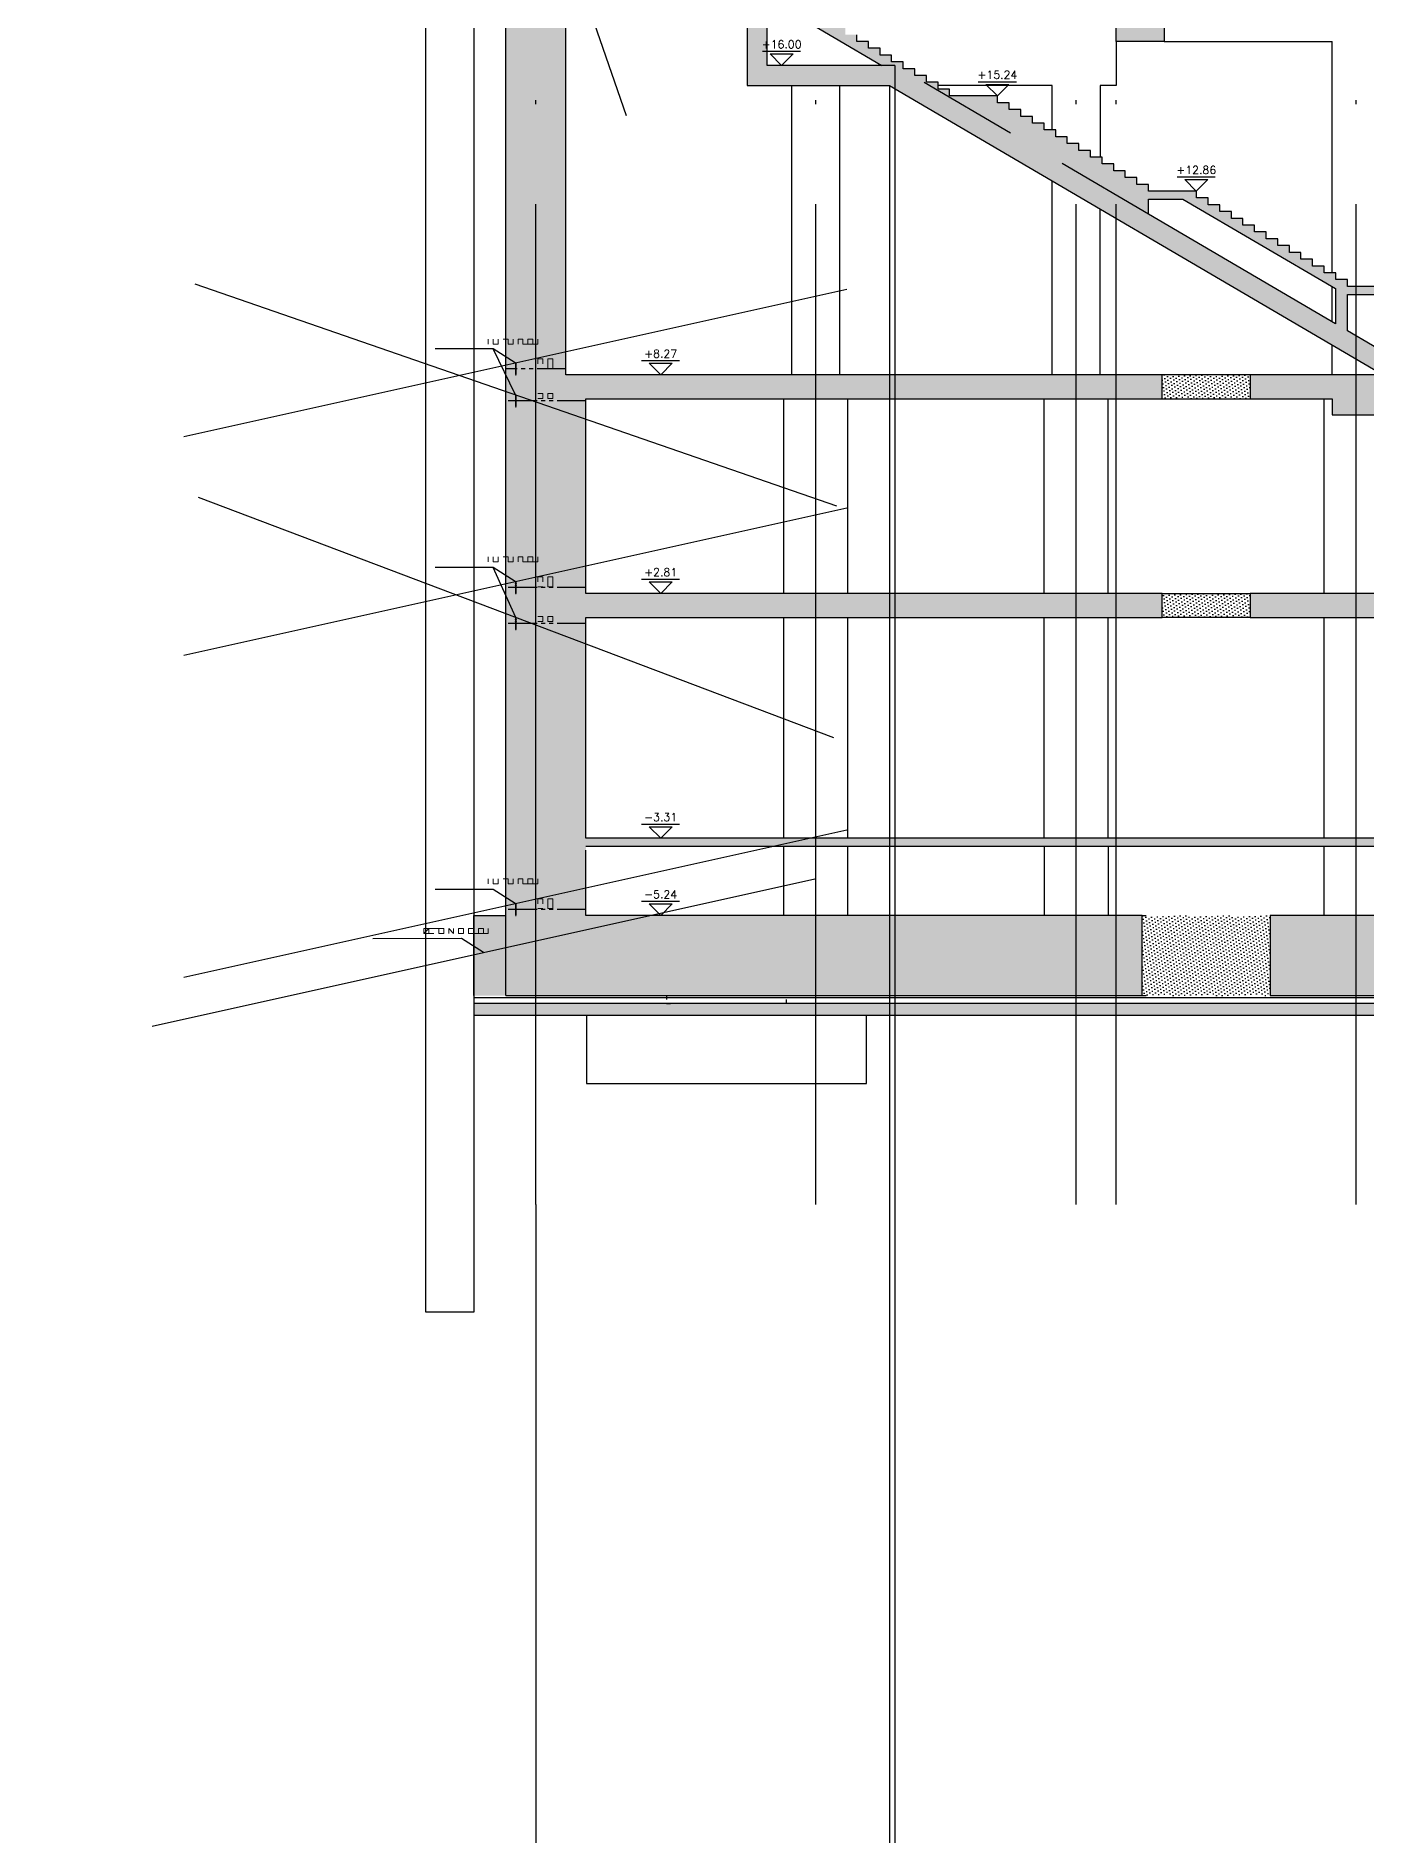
# Model space of a CAD drawing. Header units: millimetres. Extents: x 400408 to 401334, y 4543945 to 4544229.
# Drawn here: x 400585.51 to 400618.74, y 4544158.46 to 4544203.42 of the extents above; entities that cross this region are included whole.
import ezdxf
from ezdxf.enums import TextEntityAlignment as Align

# ---------------------------------------------------------------- set-up
doc = ezdxf.new("R2010")
doc.units = ezdxf.units.MM
for name, pattern in [('ACAD_ISO05W100', [33, 24, -3, 0, -3, 0, -3]), ('AKS', [3, 2.5, -0.25, 0, -0.25]), ('CIZGI', [0.4, 0.25, -0.15]), ('CONTINU', [0]), ('Dot', [4, 0, -4])]:
    doc.linetypes.add(name, pattern=pattern)
for name, color, linetype in [('aks prota', 2, 'AKS'), ('görünüş prota', 4, 'Continuous'), ('inşaat derzi prota', 11, 'Continuous'), ('kesik prota', 2, 'CIZGI'), ('kesit prota', 1, 'Continuous'), ('kesit tarama prota', 252, 'Continuous'), ('kot prota', 4, 'Continuous'), ('not çizgisi prota', 4, 'Continuous'), ('PRT-CST-rc_level', 6, 'Continuous'), ('PRT-CST-rc_levermark', 4, 'Continuous'), ('st_s_su tutucu', 2, 'Continuous'), ('st_s_ölçü', 4, 'Continuous'), ('ölçü prota', 4, 'Continuous')]:
    doc.layers.add(name, color=color, linetype=linetype)
doc.layers.add('PRT-KD-kazik', color=172, linetype='Continuous', lineweight=25)
doc.styles.add('OLCU', font='romanstw.shx')
doc.dimstyles.new('1-50', dxfattribs={"dimtxt": 10, "dimasz": 4, "dimexe": 4, "dimexo": 8, "dimgap": 4, "dimtad": 1, "dimdec": 1, "dimrnd": 0.05, "dimzin": 9, "dimdsep": 46, "dimtxsty": 'OLCU', "dimblk1": 'OBLIQUE', "dimblk2": 'OBLIQUE', "dimsah": 1, "dimcen": 2, "dimdle": 4, "dimclrd": 4, "dimclre": 4, "dimclrt": 3, "dimadec": 1, "dimazin": 0, "dimtfac": 1, "dimtdec": 1, "dimtix": 1, "dimtmove": 2, "dimatfit": 3, "dimldrblk": 'OBLIQUE', "dimfxl": 1, "dimtvp": 1, "dimtolj": 1, "dimtzin": 1, "dimarcsym": 0})
pattern_1 = [(35.99999999998597, (400497.3133640983, 4543873.246616181), (-0.01454759243643788, 0.08754345112887252), [0, -0.07937499999999999])]

# ---------------------------------------------------------------- blocks, each defined once
blk = doc.blocks.new('KOTK5')
at = {"layer": 'PRT-CST-rc_levermark'}
blk.add_line((216.6666666667443, 160), (-213.3333333332557, 160), dxfattribs=at)
blk.add_lwpolyline([(130, 130), (-130, 130), (0, 0)], close=True, dxfattribs=at)
at = {"layer": 'PRT-CST-rc_level', "style": 'OLCU'}
blk.add_attdef('000.00', text='', height=90, dxfattribs=at).set_placement((0, 193.1381784435362), align=Align.CENTER)
blk = doc.blocks.new('_Oblique')
at = {"layer": 'st_s_ölçü', "lineweight": -2}
blk.add_line((-0.5, -0.5), (0.5, 0.5), dxfattribs=at)
blk = doc.blocks.new('D')
at = {"layer": 'st_s_su tutucu', "linetype": 'CONTINU', "ltscale": 0.2}
for p, q in [((-39987.83090962706, 52508.18991963421), (-39992.63090966878, 52508.18991966914)), ((-39992.63090966878, 52508.18991966914), (-39992.63090980848, 52507.38991968935)), ((-39992.63090980848, 52507.38991968935), (-39990.63090962501, 52506.05655179494)), ((-39990.63090962501, 52506.05655179494), (-39990.6309096902, 52498.50671976196)), ((-39989.83090974534, 52506.05655187643), (-39987.83090964103, 52507.38991968935)), ((-39989.83090955907, 52498.50671965136), (-39989.83090974534, 52506.05655187643)), ((-39987.83090964103, 52507.38991968935), (-39987.83090962706, 52508.18991963421)), ((-39992.63090980848, 52448.98991960261), (-39990.63090962501, 52450.32328749701)), ((-39992.63090966878, 52448.18991962282), (-39992.63090980848, 52448.98991960261)), ((-39987.83090962706, 52448.18991965774), (-39992.63090966878, 52448.18991962282)), ((-39990.63090992199, 52478.65671955824), (-39991.93117670823, 52478.6567195757)), ((-39991.93117670823, 52478.6567195757), (-39991.93117659182, 52477.72311959402)), ((-39991.93117659182, 52477.72311959402), (-39990.63090987367, 52477.72311951835)), ((-39990.6309096902, 52498.50671976196), (-39991.53117650332, 52498.50671977942)), ((-39991.53117650332, 52498.50671977942), (-39991.53117639622, 52497.87311976865)), ((-39991.53117639622, 52497.87311976865), (-39990.63090970417, 52497.87311978029)), ((-39990.63090980196, 52488.50671968629), (-39991.53117661508, 52488.50671963972)), ((-39991.53117661508, 52488.50671963972), (-39991.53117662905, 52487.87311965806)), ((-39991.53117662905, 52487.87311965806), (-39990.630909937, 52487.87311964059)), ((-39991.53117661508, 52467.87311965223), (-39991.53117662905, 52468.5067196339)), ((-39991.53117662905, 52468.5067196339), (-39990.630909937, 52468.50671965136)), ((-39990.63090980196, 52467.87311960567), (-39991.53117661508, 52467.87311965223)), ((-39991.53117650332, 52457.87311951254), (-39991.53117639622, 52458.50671952331)), ((-39991.53117639622, 52458.50671952331), (-39990.63090970417, 52458.50671951166)), ((-39990.6309096902, 52457.87311953), (-39991.53117650332, 52457.87311951254)), ((-39990.63090970417, 52497.87311978029), (-39990.63090980196, 52488.50671968629)), ((-39990.630909937, 52487.87311964059), (-39990.63090992199, 52478.65671955824)), ((-39990.630909937, 52468.50671965136), (-39990.63090992199, 52477.72311973372)), ((-39990.63090970417, 52458.50671951166), (-39990.63090980196, 52467.87311960567)), ((-39990.63090962501, 52450.32328749701), (-39990.6309096902, 52457.87311953)), ((-39988.9306429881, 52498.50671966883), (-39989.83090955907, 52498.50671965136)), ((-39989.83090992229, 52488.50671961062), (-39989.83090981984, 52497.87311973373)), ((-39989.83090981984, 52497.87311973373), (-39988.93064300207, 52497.87311962313)), ((-39988.93064335132, 52488.50671965136), (-39989.83090992229, 52488.50671961062)), ((-39989.83091007002, 52478.65671960481), (-39989.8309099316, 52487.87311978029)), ((-39989.8309099316, 52487.87311978029), (-39988.93064311383, 52487.87311964059)), ((-39988.53064343977, 52478.65671965137), (-39989.83091007002, 52478.65671960481)), ((-39989.83090998934, 52477.72311965805), (-39988.53064344908, 52477.72311964058)), ((-39989.83091007002, 52477.72311968715), (-39989.8309099316, 52468.50671951166)), ((-39989.8309099316, 52468.50671951166), (-39988.93064311383, 52468.50671965136)), ((-39988.93064335132, 52467.87311964059), (-39989.83090992229, 52467.87311968134)), ((-39989.83090992229, 52467.87311968134), (-39989.83090981984, 52458.50671955823)), ((-39989.83090981984, 52458.50671955823), (-39988.93064300207, 52458.50671966883)), ((-39988.9306429881, 52457.87311962313), (-39989.83090955907, 52457.87311964059)), ((-39989.83090955907, 52457.87311964059), (-39989.83090974534, 52450.32328741552)), ((-39989.83090974534, 52450.32328741552), (-39987.83090964103, 52448.98991960261)), ((-39988.93064300207, 52497.87311962313), (-39988.9306429881, 52498.50671966883)), ((-39988.93064311383, 52487.87311964059), (-39988.93064335132, 52488.50671965136)), ((-39988.93064311383, 52468.50671965136), (-39988.93064335132, 52467.87311964059)), ((-39988.93064300207, 52458.50671966883), (-39988.9306429881, 52457.87311962313)), ((-39988.53064344908, 52477.72311964058), (-39988.53064343977, 52478.65671965137)), ((-39987.83090964103, 52448.98991960261), (-39987.83090962706, 52448.18991965774))]:
    blk.add_line(p, q, dxfattribs=at)

msp = doc.modelspace()

# ---------------------------------------------------------------- hatches: boundary and pattern name
at = {"layer": 'kesit tarama prota'}
h = msp.add_hatch(color=256, dxfattribs=at)
h.dxf.hatch_style = 1
h.paths.add_polyline_path([(400599.2466831479, 4544194.348396632), (400613.6466831711, 4544194.348396632), (400613.6466831711, 4544194.948396632), (400598.7466831479, 4544194.948396632), (400598.7466831479, 4544203.778396632), (400603.2796322102, 4544203.778396632), (400603.2796322102, 4544202.178396632), (400606.8363262209, 4544202.178396632), (400619.1698556339, 4544194.948396632), (400615.8466831678, 4544194.948396632), (400615.8466831678, 4544194.348396632), (400617.8966831478, 4544194.348396632), (400617.8966831478, 4544193.946553354), (400620.3445284624, 4544193.946873184), (400620.3445284624, 4544194.948317369), (400620.1585460053, 4544194.948396632), (400618.2777765346, 4544196.050916666), (400618.2777765346, 4544196.958396631), (400619.1334771441, 4544196.958396631), (400622.0005710518, 4544195.277686914), (400622.0005710518, 4544194.947611592), (400621.8652367279, 4544194.94766927), (400621.8652367279, 4544194.448396632), (400633.9203103496, 4544187.488396632), (400637.9926636542, 4544187.488396632), (400637.9926636542, 4544188.888396631), (400639.8466831701, 4544188.888396631), (400639.8466831701, 4544189.488396632), (400634.3577766001, 4544189.488396632), (400634.3577766001, 4544189.288396631), (400634.0577812739, 4544189.288396631), (400634.0577812739, 4544189.678396632), (400633.767781187, 4544189.678396632), (400633.767781187, 4544189.848396632), (400633.4777810999, 4544189.848396632), (400633.4777810999, 4544190.018396632), (400633.1877810128, 4544190.018396632), (400633.1877810128, 4544190.188396632), (400632.8977809257, 4544190.188396632), (400632.8977809257, 4544190.358396632), (400632.6077808386, 4544190.358396632), (400632.6077808386, 4544190.528396632), (400632.3177807514, 4544190.528396632), (400632.3177807514, 4544190.698396632), (400632.0277806643, 4544190.698396632), (400632.0277806643, 4544190.868396631), (400631.7377805772, 4544190.868396631), (400631.7377805772, 4544191.038396631), (400631.4477804901, 4544191.038396631), (400631.4477804901, 4544191.208396631), (400631.157780403, 4544191.208396631), (400631.157780403, 4544191.378396631), (400630.8677803159, 4544191.378396631), (400630.8677803159, 4544191.548396631), (400630.5777802287, 4544191.548396631), (400630.5777802287, 4544191.718396631), (400630.2877801416, 4544191.718396631), (400630.2877801416, 4544191.888396631), (400629.9977800547, 4544191.888396631), (400629.9977800547, 4544192.058396631), (400628.7977796941, 4544192.058396631), (400628.7977796941, 4544192.228396631), (400628.5077796073, 4544192.228396631), (400628.5077796073, 4544192.398396632), (400628.2177795201, 4544192.398396632), (400628.2177795201, 4544192.568396632), (400627.927779433, 4544192.568396632), (400627.927779433, 4544192.738396632), (400627.6377793459, 4544192.738396632), (400627.6377793459, 4544192.908396631), (400627.3477792588, 4544192.908396631), (400627.3477792588, 4544193.078396631), (400627.0577791717, 4544193.078396631), (400627.0577791717, 4544193.248396631), (400626.7677790846, 4544193.248396631), (400626.7677790846, 4544193.418396631), (400626.4777789974, 4544193.418396631), (400626.4777789974, 4544193.588396631), (400626.1877789103, 4544193.588396631), (400626.1877789103, 4544193.758396631), (400625.8977788232, 4544193.758396631), (400625.8977788232, 4544193.928396632), (400625.6077787361, 4544193.928396632), (400625.6077787361, 4544194.098396632), (400625.317778649, 4544194.098396632), (400625.317778649, 4544194.268396632), (400625.0277785619, 4544194.268396632), (400625.0277785619, 4544194.438396632), (400624.737778475, 4544194.438396632), (400624.737778475, 4544194.608396632), (400623.5377781144, 4544194.608396632), (400623.5377781144, 4544194.778396632), (400623.2477780275, 4544194.778396632), (400623.2477780275, 4544194.948396632), (400622.9577779404, 4544194.948396632), (400622.9577779404, 4544195.118396631), (400622.6677778533, 4544195.118396631), (400622.6677778533, 4544195.288396631), (400622.3777777661, 4544195.288396631), (400622.3777777661, 4544195.458396631), (400622.087777679, 4544195.458396631), (400622.087777679, 4544195.628396631), (400621.7977775919, 4544195.628396631), (400621.7977775919, 4544195.798396631), (400621.5077775048, 4544195.798396631), (400621.5077775048, 4544195.968396631), (400621.2177774177, 4544195.968396631), (400621.2177774177, 4544196.138396631), (400620.9277773306, 4544196.138396631), (400620.9277773306, 4544196.308396631), (400620.6377772434, 4544196.308396631), (400620.6377772434, 4544196.478396631), (400620.3477771563, 4544196.478396631), (400620.3477771563, 4544196.648396632), (400620.0577770692, 4544196.648396632), (400620.0577770692, 4544196.818396632), (400619.7677769821, 4544196.818396632), (400619.7677769821, 4544196.988396632), (400619.4777768952, 4544196.988396632), (400619.4777768952, 4544197.158396631), (400618.2777765346, 4544197.158396631), (400618.2777765346, 4544197.328396631), (400617.9877764475, 4544197.328396631), (400617.9877764475, 4544197.498396631), (400617.6977763606, 4544197.498396631), (400617.6977763606, 4544197.668396631), (400617.4077762735, 4544197.668396631), (400617.4077762735, 4544197.838396631), (400617.1177761864, 4544197.838396631), (400617.1177761864, 4544198.008396631), (400616.8277760993, 4544198.008396631), (400616.8277760993, 4544198.178396632), (400616.5377760121, 4544198.178396632), (400616.5377760121, 4544198.348396632), (400616.247775925, 4544198.348396632), (400616.247775925, 4544198.518396632), (400615.9577758379, 4544198.518396632), (400615.9577758379, 4544198.688396632), (400615.6677757508, 4544198.688396632), (400615.6677757508, 4544198.858396632), (400615.3777756637, 4544198.858396632), (400615.3777756637, 4544199.028396632), (400615.0877755766, 4544199.028396632), (400615.0877755766, 4544199.198396632), (400614.7977754895, 4544199.198396632), (400614.7977754895, 4544199.368396631), (400614.5077754023, 4544199.368396631), (400614.5077754023, 4544199.538396631), (400613.307775042, 4544199.538396631), (400613.307775042, 4544199.708396631), (400613.0177749548, 4544199.708396631), (400613.0177749548, 4544199.878396631), (400612.7277748677, 4544199.878396631), (400612.7277748677, 4544200.048396631), (400612.4377747808, 4544200.048396631), (400612.4377747808, 4544200.218396631), (400612.1477746937, 4544200.218396631), (400612.1477746937, 4544200.388396631), (400611.8577746066, 4544200.388396631), (400611.8577746066, 4544200.558396631), (400611.5677745195, 4544200.558396631), (400611.5677745195, 4544200.728396631), (400611.2777744324, 4544200.728396631), (400611.2777744324, 4544200.898396632), (400610.9877743453, 4544200.898396632), (400610.9877743453, 4544201.068396632), (400610.6977742582, 4544201.068396632), (400610.6977742582, 4544201.238396632), (400610.407774171, 4544201.238396632), (400610.407774171, 4544201.408396631), (400610.1177740839, 4544201.408396631), (400610.1177740839, 4544201.578396631), (400609.8277739968, 4544201.578396631), (400609.8277739968, 4544201.748396631), (400609.5377739097, 4544201.748396631), (400609.5377739097, 4544201.918396631), (400608.3377735493, 4544201.918396631), (400608.3377735493, 4544202.088396631), (400608.0477734622, 4544202.088396631), (400608.0477734622, 4544202.258396631), (400607.7577733751, 4544202.258396631), (400607.7577733751, 4544202.428396632), (400607.467773288, 4544202.428396632), (400607.467773288, 4544202.598396632), (400607.1777732011, 4544202.598396632), (400607.1777732011, 4544202.768396632), (400606.887773114, 4544202.768396632), (400606.887773114, 4544202.938396632), (400606.5977730268, 4544202.938396632), (400606.5977730268, 4544203.108396632), (400606.3077729397, 4544203.108396632), (400606.3077729397, 4544203.278396632), (400606.0177728526, 4544203.278396632), (400606.0177728526, 4544203.448396632), (400605.7277727655, 4544203.448396632), (400605.7277727655, 4544203.618396631), (400605.4377726784, 4544203.618396631), (400605.4377726784, 4544203.788396631), (400605.1477725913, 4544203.788396631), (400605.1477725913, 4544203.958396631), (400604.8577725042, 4544203.958396631), (400604.8577725042, 4544204.128396631), (400604.567772417, 4544204.128396631), (400604.567772417, 4544204.278396632), (400598.7466831479, 4544204.278396632), (400598.7466831479, 4544210.238396632), (400613.6466831711, 4544210.238396632), (400613.6466831711, 4544210.738396632), (400596.8466831478, 4544210.738396632), (400596.8466831478, 4544210.238396632), (400597.2466831477, 4544210.238396632), (400597.2466831477, 4544179.438396632), (400613.1466831711, 4544179.438396632), (400613.1466831711, 4544181.438396632), (400599.2466831477, 4544181.438396632), (400599.2466831479, 4544183.168396631), (400631.5887766, 4544183.168396631), (400631.5887766, 4544181.438396632), (400632.0887766, 4544181.438396632), (400632.0887766, 4544183.376216887), (400630.1927801133, 4544184.470870969), (400630.1927801133, 4544185.228396631), (400631.0484807225, 4544185.228396631), (400634.2827814316, 4544183.332427819), (400634.2827814316, 4544181.438396632), (400634.5827814317, 4544181.438396632), (400634.5827814317, 4544182.968396631), (400635.0777766001, 4544182.968396631), (400635.0777766001, 4544183.168396631), (400637.388775763, 4544183.168396631), (400637.388775763, 4544181.438396632), (400634.6466831688, 4544181.438396632), (400634.6466831688, 4544179.438396632), (400639.3466831701, 4544179.438396632), (400639.3466831701, 4544181.438396632), (400637.6887755028, 4544181.438396632), (400637.6887755028, 4544183.068396632), (400655.3162315771, 4544183.068396632), (400655.3162315771, 4544183.368396631), (400634.8777766001, 4544183.368396631), (400634.8777766001, 4544183.168396631), (400634.5827814317, 4544183.168396631), (400634.5827814317, 4544183.558396631), (400634.2927813446, 4544183.558396631), (400634.2927813446, 4544183.728396631), (400634.0027812574, 4544183.728396631), (400634.0027812574, 4544183.898396632), (400633.7127811703, 4544183.898396632), (400633.7127811703, 4544184.068396632), (400633.4227810832, 4544184.068396632), (400633.4227810832, 4544184.238396632), (400633.1327809961, 4544184.238396632), (400633.1327809961, 4544184.408396631), (400632.8427809092, 4544184.408396631), (400632.8427809092, 4544184.578396631), (400632.5527808221, 4544184.578396631), (400632.5527808221, 4544184.748396631), (400632.262780735, 4544184.748396631), (400632.262780735, 4544184.918396631), (400631.9727806479, 4544184.918396631), (400631.9727806479, 4544185.088396631), (400631.6827805607, 4544185.088396631), (400631.6827805607, 4544185.258396631), (400631.3927804736, 4544185.258396631), (400631.3927804736, 4544185.428396632), (400630.1927801133, 4544185.428396632), (400630.1927801133, 4544185.598396632), (400629.9027800261, 4544185.598396632), (400629.9027800261, 4544185.768396632), (400629.612779939, 4544185.768396632), (400629.612779939, 4544185.938396632), (400629.3227798519, 4544185.938396632), (400629.3227798519, 4544186.108396632), (400629.0327797648, 4544186.108396632), (400629.0327797648, 4544186.278396632), (400628.7427796777, 4544186.278396632), (400628.7427796777, 4544186.448396632), (400628.4527795906, 4544186.448396632), (400628.4527795906, 4544186.618396631), (400628.1627795034, 4544186.618396631), (400628.1627795034, 4544186.788396631), (400627.8727794163, 4544186.788396631), (400627.8727794163, 4544186.958396631), (400627.5827793294, 4544186.958396631), (400627.5827793294, 4544187.128396631), (400627.2927792423, 4544187.128396631), (400627.2927792423, 4544187.298396631), (400627.0027791552, 4544187.298396631), (400627.0027791552, 4544187.468396631), (400625.8027787948, 4544187.468396631), (400625.8027787948, 4544187.638396631), (400625.5127787077, 4544187.638396631), (400625.5127787077, 4544187.808396631), (400625.2227786206, 4544187.808396631), (400625.2227786206, 4544187.978396631), (400624.9327785335, 4544187.978396631), (400624.9327785335, 4544188.148396632), (400624.6427784464, 4544188.148396632), (400624.6427784464, 4544188.318396632), (400624.3527783593, 4544188.318396632), (400624.3527783593, 4544188.488396632), (400624.0627782721, 4544188.488396632), (400624.0627782721, 4544188.658396631), (400623.772778185, 4544188.658396631), (400623.772778185, 4544188.828396631), (400623.4827780979, 4544188.828396631), (400623.4827780979, 4544188.998396631), (400623.1927780108, 4544188.998396631), (400623.1927780108, 4544189.168396631), (400622.9027779237, 4544189.168396631), (400622.9027779237, 4544189.338396631), (400622.6127778366, 4544189.338396631), (400622.6127778366, 4544189.488396632), (400615.8466831678, 4544189.488396632), (400615.8466831678, 4544188.888396631), (400619.6465127102, 4544188.888396631), (400619.6465127102, 4544187.488396632), (400623.9662723527, 4544187.488396632), (400631.1023216806, 4544183.368396631), (400599.2466831479, 4544183.368396631), (400599.2466831479, 4544188.888396631), (400613.6466831711, 4544188.888396631), (400613.6466831711, 4544189.488396632), (400599.2466831479, 4544189.488396632)])
h.paths.add_polyline_path([(400603.7796322102, 4544202.678396632), (400603.7796322102, 4544204.078396631), (400604.2575903234, 4544204.078396631), (400606.6458263348, 4544202.678396632)], flags=16)
h.paths.add_polyline_path([(400613.307775042, 4544198.964365817), (400613.307775042, 4544199.338396631), (400614.1634756515, 4544199.338396631), (400617.9777765348, 4544197.10242782), (400617.9777765348, 4544196.226778734)], flags=16)
h.paths.add_polyline_path([(400620.2465127101, 4544189.288396631), (400622.3025957429, 4544189.288396631), (400624.1002469491, 4544188.234601413), (400624.1002469491, 4544187.988396632), (400620.2465127101, 4544187.988396632)], flags=16)
h.paths.add_polyline_path([(400623.5277765991, 4544194.065879059), (400623.5277765991, 4544194.408396631), (400624.3934787239, 4544194.408396631), (400628.4977796943, 4544192.002427819), (400628.4977796943, 4544191.196446434)], flags=16)
h.paths.add_polyline_path([(400625.8027787948, 4544187.268396632), (400626.6584794041, 4544187.268396632), (400629.8927801132, 4544185.372427819), (400629.8927801132, 4544184.64407605), (400625.8027787948, 4544187.005439412)], flags=16)
h.paths.add_polyline_path([(400628.7977796941, 4544191.858396632), (400629.6534803036, 4544191.858396632), (400633.7577812741, 4544189.452427819), (400633.7577812741, 4544188.159583106), (400628.7977796941, 4544191.023241353)], flags=16)
h.paths.add_polyline_path([(400634.0577812739, 4544189.088396631), (400634.5577766001, 4544189.088396631), (400634.5577766001, 4544189.288396631), (400637.3926636541, 4544189.288396631), (400637.3926636541, 4544187.988396632), (400634.0577812739, 4544187.988396632)], flags=16)
h = msp.add_hatch(color=256, dxfattribs=at)
h.dxf.hatch_style = 1
h.paths.add_polyline_path([(400612.4966831477, 4544204.278396632), (400613.6966831476, 4544204.278396632), (400613.6966831476, 4544203.278396632), (400612.4966831477, 4544203.278396632)])
h.paths.add_polyline_path([(400620.2465452197, 4544204.278396632), (400615.8466831678, 4544204.278396632), (400615.8466831678, 4544203.778396632), (400620.2465452197, 4544203.778396632)])
h = msp.add_hatch(dxfattribs=at)
h.set_pattern_fill('DOTS', color=2, scale=0.04999999999999999, angle=35.99999999998597)
h.set_pattern_definition(pattern_1)
h.paths.add_polyline_path([(400615.8466831678, 4544194.948396632), (400613.6466831711, 4544194.948396632), (400613.6466831711, 4544194.348396632), (400615.8466831678, 4544194.348396632)])
h = msp.add_hatch(dxfattribs=at)
h.set_pattern_fill('DOTS', color=2, scale=0.04999999999999999, angle=35.99999999998597)
h.set_pattern_definition(pattern_1)
h.paths.add_polyline_path([(400615.8466831678, 4544189.488396632), (400613.6466831711, 4544189.488396632), (400613.6466831711, 4544188.888396631), (400615.8466831678, 4544188.888396631)])
h = msp.add_hatch(color=256, dxfattribs=at)
h.dxf.hatch_style = 1
h.paths.add_polyline_path([(400597.2466831477, 4544181.438396632), (400596.4467156571, 4544181.438396632), (400596.4467156571, 4544179.438396632), (400597.2466831477, 4544179.438396632)])
h = msp.add_hatch(dxfattribs=at)
h.set_pattern_fill('DOTS', color=2, scale=0.04999999999999999, angle=35.99999999998597)
h.set_pattern_definition([(35.99999999998597, (400476.715490265, 4544338.17902002), (-0.01454759243643788, 0.08754345112887252), [0, -0.07937499999999999])])
h.paths.add_polyline_path([(400616.3466831678, 4544181.438396632), (400613.1466831711, 4544181.438396632), (400613.1466831711, 4544179.438396632), (400616.3466831678, 4544179.438396632)])
h = msp.add_hatch(color=256, dxfattribs=at)
h.dxf.hatch_style = 1
h.paths.add_polyline_path([(400619.846683168, 4544181.438396632), (400616.3466831678, 4544181.438396632), (400616.3466831678, 4544179.438396632), (400619.846683168, 4544179.438396632)], flags=17)
h = msp.add_hatch(dxfattribs=at)
h.set_pattern_fill('AR-CONC', color=253, scale=0.001)
h.set_pattern_definition([(49.99999999999999, (400476.715490265, 4544338.17902002), (0.182184668996004, -0.01593908553890309), [0.01905, -0.20955]), (355, (400476.715490265, 4544338.17902002), (-0.03524342142496934, 0.1910568452390352), [0.01524, -0.16764058417]), (100.4514447, (400476.7306722719, 4544338.177691767), (0.1469412470903533, 0.1751177519121951), [0.0161900088, -0.1780902445999999]), (46.18420000000001, (400476.715490265, 4544338.22982002), (0.2710790408921299, -0.04204232793272716), [0.028575, -0.314325]), (96.63555760999992, (400476.7380801648, 4544338.22631652), (0.237404134051503, 0.2474261245977215), [0.02428502314, -0.26713560816]), (351.1841511700001, (400476.715490265, 4544338.22982002), (0.2374041340649771, 0.2474261245855327), [0.02285996707, -0.25145973192]), (21, (400476.7408902649, 4544338.217120021), (0.1516143912691325, -0.1022651981870876), [0.01905, -0.20955]), (326.0000000000001, (400476.7408902649, 4544338.217120021), (0.06180202834764708, 0.1841879661223193), [0.01524, -0.16764]), (71.45144499999999, (400476.7535247974, 4544338.20859792), (0.2134164192787162, 0.08192276888590526), [0.0161900088, -0.1780899376]), (37.50000000000001, (400476.715490265, 4544338.17902002), (0.003088603250591817, 0.08455503887315312), [0, -0.165608, 0, -0.17018, 0, -0.168275]), (7.499999999999998, (400476.715490265, 4544338.17902002), (0.06681966251030576, 0.1001805748181195), [0, -0.097028, 0, -0.161798, 0, -0.06413500000000001]), (327.5, (400476.6588482649, 4544338.17902002), (0.1355905951668714, -0.005728743992673444), [0, -0.0635, 0, -0.19812, 0, -0.26289]), (317.5, (400476.633448265, 4544338.17902002), (0.148129181386018, 0.02542649103333303), [0, -0.08255000000000001, 0, -0.131572, 0, -0.18669])])
h.paths.add_polyline_path([(400644.43872024, 4544179.238396632), (400596.4467156571, 4544179.238396632), (400596.4467156571, 4544178.938396632), (400644.1387202399, 4544178.938396632), (400644.1387202399, 4544178.388396631), (400655.3162315771, 4544178.388396631), (400655.3162315771, 4544178.688396632), (400644.43872024, 4544178.688396632)])

# ---------------------------------------------------------------- linework, layer by layer
at = {"layer": 'aks prota', "ltscale": 10}
for p, q in [((400597.9966831477, 4544174.216277118), (400597.9966831477, 4544224.139749329)), ((400604.9966831477, 4544174.216277118), (400604.9966831477, 4544224.139749329)), ((400611.4966831477, 4544174.216277118), (400611.4966831477, 4544224.139749329)), ((400612.4966831477, 4544174.216277118), (400612.4966831477, 4544224.139749329)), ((400618.4966831477, 4544174.216277118), (400618.4966831477, 4544224.139749329))]:
    msp.add_line(p, q, dxfattribs=at)
at = {"layer": 'görünüş prota'}
for p, q in [((400617.8966831476, 4544197.498396631), (400617.8966831476, 4544203.278396632)), ((400604.3966831478, 4544194.948396632), (400604.3966831478, 4544202.178396632)), ((400605.5966831478, 4544194.948396632), (400605.5966831478, 4544202.178396632)), ((400610.8966831478, 4544194.948396632), (400610.8966831478, 4544199.798187398)), ((400612.0966831478, 4544194.948396632), (400612.0966831478, 4544199.094739123)), ((400617.8966831476, 4544196.274316237), (400617.8966831476, 4544197.149965308)), ((400617.8966831476, 4544194.948396632), (400617.8966831476, 4544195.694739123)), ((400604.1966831476, 4544189.488396632), (400604.1966831476, 4544194.348396632)), ((400605.7966831477, 4544189.488396632), (400605.7966831477, 4544194.348396632)), ((400610.6966831476, 4544189.488396632), (400610.6966831476, 4544194.348396632)), ((400612.2966831477, 4544189.488396632), (400612.2966831477, 4544194.348396632)), ((400617.6966831476, 4544189.488396632), (400617.6960961138, 4544194.348396632)), ((400604.1966831476, 4544183.368396631), (400604.1966831476, 4544188.888396631)), ((400605.7966831477, 4544183.368396631), (400605.7966831477, 4544188.888396631)), ((400610.6966831476, 4544183.368396631), (400610.6966831476, 4544188.888396631)), ((400612.2966831477, 4544183.368396631), (400612.2966831477, 4544188.888396631)), ((400617.6966831476, 4544183.368396631), (400617.6966831476, 4544188.888396631)), ((400604.1966831476, 4544181.438396632), (400604.1966831476, 4544183.168396631)), ((400605.7966831477, 4544181.438396632), (400605.7966831477, 4544183.168396631)), ((400610.6966831476, 4544183.168396631), (400610.6966831476, 4544181.438396632)), ((400612.2966831477, 4544183.168396631), (400612.2966831477, 4544181.438396632)), ((400617.6966831476, 4544181.438396632), (400617.6966831476, 4544183.168396631))]:
    msp.add_line(p, q, dxfattribs=at)
for points in [[(400610.8966831478, 4544201.068396632), (400610.8966831478, 4544202.178396632), (400608.0477734622, 4544202.178396632)], [(400615.8466831678, 4544194.948396632), (400613.6466831711, 4544194.948396632)], [(400613.6466831711, 4544194.348396632), (400615.8466831678, 4544194.348396632)], [(400613.6466831711, 4544189.488396632), (400615.8466831678, 4544189.488396632)], [(400615.8466831678, 4544188.888396631), (400613.6466831711, 4544188.888396631)], [(400655.3162315771, 4544178.688396632), (400644.43872024, 4544178.688396632), (400644.43872024, 4544179.238396632), (400596.4467156571, 4544179.238396632)], [(400655.3162315771, 4544178.388396631), (400644.1387202399, 4544178.388396631), (400644.1387202399, 4544178.938396632), (400596.4467156571, 4544178.938396632)], [(400599.2629468226, 4544178.938396632), (400599.2629468226, 4544177.238396632), (400606.2629468231, 4544177.238396632), (400606.2629468231, 4544178.938396632)]]:
    msp.add_lwpolyline(points, dxfattribs=at)
at = {"layer": 'görünüş prota', "color": 4, "linetype": 'Dot'}
for points in [[(400613.1466831711, 4544181.438396632), (400616.3466831678, 4544181.438396632)], [(400601.2629468226, 4544179.438396632), (400601.2629468226, 4544179.238396632), (400604.2629468231, 4544179.238396632), (400604.2629468231, 4544179.438396632)], [(400613.1466831711, 4544179.438396632), (400616.3466831678, 4544179.438396632)]]:
    msp.add_lwpolyline(points, dxfattribs=at)
at = {"layer": 'inşaat derzi prota', "linetype": 'ACAD_ISO05W100', "ltscale": 0.03}
for points in [[(400598.746683293, 4544195.098396631), (400597.246683293, 4544195.098396631)], [(400599.2466831479, 4544194.298396631), (400597.246683293, 4544194.298396631)], [(400599.2466831479, 4544189.638396631), (400597.246683293, 4544189.638396631)], [(400599.2466831479, 4544188.738396631), (400597.246683293, 4544188.738396631)], [(400599.2466831479, 4544181.588396631), (400597.246683293, 4544181.588396631)]]:
    msp.add_lwpolyline(points, dxfattribs=at)
at = {"layer": 'kesik prota', "ltscale": 10}
msp.add_lwpolyline([(400613.307775042, 4544198.964365817), (400606.9720754159, 4544202.678396632), (400606.6458263348, 4544202.678396632)], dxfattribs=at)
at = {"layer": 'kesit prota', "color": 1}
for p, q in [((400597.2466831477, 4544179.438396632), (400597.2466831477, 4544210.238396632)), ((400599.2466831477, 4544181.438396632), (400599.2466831479, 4544183.068396632))]:
    msp.add_line(p, q, dxfattribs=at)
at = {"layer": 'kesit prota'}
for points in [[(400612.4966831477, 4544204.278396632), (400613.6966831476, 4544204.278396632), (400613.6966831476, 4544203.278396632), (400612.4966831477, 4544203.278396632)], [(400606.6458263348, 4544202.678396632), (400603.7796322102, 4544202.678396632), (400603.7796322102, 4544204.078396631), (400604.2575903234, 4544204.078396631)], [(400613.307775042, 4544199.338396631), (400614.1634756515, 4544199.338396631), (400617.9777765348, 4544197.10242782), (400617.9777765348, 4544196.226778734), (400613.307775042, 4544198.964365817)]]:
    msp.add_lwpolyline(points, close=True, dxfattribs=at)
at = {"layer": 'kesit prota', "color": 1}
for points in [[(400598.7466831479, 4544194.948396632), (400598.7466831479, 4544203.778396632), (400603.2796322102, 4544203.778396632), (400603.2796322102, 4544202.178396632), (400606.8363262209, 4544202.178396632), (400619.1698556339, 4544194.948396632), (400615.8466831678, 4544194.948396632), (400615.8466831678, 4544194.348396632), (400617.8966831478, 4544194.348396632), (400617.8966831478, 4544193.946553354), (400620.3445284624, 4544193.946873184)], [(400619.4777768952, 4544197.158396631), (400618.2777765346, 4544197.158396631), (400618.2777765346, 4544197.328396631), (400617.9877764475, 4544197.328396631), (400617.9877764475, 4544197.498396631), (400617.6977763606, 4544197.498396631), (400617.6977763606, 4544197.668396631), (400617.4077762735, 4544197.668396631), (400617.4077762735, 4544197.838396631), (400617.1177761864, 4544197.838396631), (400617.1177761864, 4544198.008396631), (400616.8277760993, 4544198.008396631), (400616.8277760993, 4544198.178396632), (400616.5377760121, 4544198.178396632), (400616.5377760121, 4544198.348396632), (400616.247775925, 4544198.348396632), (400616.247775925, 4544198.518396632), (400615.9577758379, 4544198.518396632), (400615.9577758379, 4544198.688396632), (400615.6677757508, 4544198.688396632), (400615.6677757508, 4544198.858396632), (400615.3777756637, 4544198.858396632), (400615.3777756637, 4544199.028396632), (400615.0877755766, 4544199.028396632), (400615.0877755766, 4544199.198396632), (400614.7977754895, 4544199.198396632), (400614.7977754895, 4544199.368396631), (400614.5077754023, 4544199.368396631), (400614.5077754023, 4544199.538396631), (400613.307775042, 4544199.538396631), (400613.307775042, 4544199.708396631), (400613.0177749548, 4544199.708396631), (400613.0177749548, 4544199.878396631), (400612.7277748677, 4544199.878396631), (400612.7277748677, 4544200.048396631), (400612.4377747808, 4544200.048396631), (400612.4377747808, 4544200.218396631), (400612.1477746937, 4544200.218396631), (400612.1477746937, 4544200.388396631), (400611.8577746066, 4544200.388396631), (400611.8577746066, 4544200.558396631), (400611.5677745195, 4544200.558396631), (400611.5677745195, 4544200.728396631), (400611.2777744324, 4544200.728396631), (400611.2777744324, 4544200.898396632), (400610.9877743453, 4544200.898396632), (400610.9877743453, 4544201.068396632), (400610.6977742582, 4544201.068396632), (400610.6977742582, 4544201.238396632), (400610.407774171, 4544201.238396632), (400610.407774171, 4544201.408396631), (400610.1177740839, 4544201.408396631), (400610.1177740839, 4544201.578396631), (400609.8277739968, 4544201.578396631), (400609.8277739968, 4544201.748396631), (400609.5377739097, 4544201.748396631), (400609.5377739097, 4544201.918396631), (400608.3377735493, 4544201.918396631), (400608.3377735493, 4544202.088396631), (400608.0477734622, 4544202.088396631), (400608.0477734622, 4544202.258396631), (400607.7577733751, 4544202.258396631), (400607.7577733751, 4544202.428396632), (400607.467773288, 4544202.428396632), (400607.467773288, 4544202.598396632), (400607.1777732011, 4544202.598396632), (400607.1777732011, 4544202.768396632), (400606.887773114, 4544202.768396632), (400606.887773114, 4544202.938396632), (400606.5977730268, 4544202.938396632), (400606.5977730268, 4544203.108396632), (400606.3077729397, 4544203.108396632), (400606.3077729397, 4544203.278396632), (400606.0177728526, 4544203.278396632), (400606.0177728526, 4544203.448396632)], [(400620.1585460053, 4544194.948396632), (400618.2777765346, 4544196.050916666), (400618.2777765346, 4544196.958396631), (400619.1334771441, 4544196.958396631)], [(400599.2466831479, 4544189.488396632), (400599.2466831479, 4544194.348396632), (400613.6466831711, 4544194.348396632), (400613.6466831711, 4544194.948396632), (400598.7466831479, 4544194.948396632)], [(400631.1023216806, 4544183.368396631), (400599.2466831479, 4544183.368396631), (400599.2466831479, 4544188.888396631), (400613.6466831711, 4544188.888396631), (400613.6466831711, 4544189.488396632), (400599.2466831479, 4544189.488396632)], [(400622.6127778366, 4544189.488396632), (400615.8466831678, 4544189.488396632), (400615.8466831678, 4544188.888396631), (400619.6465127102, 4544188.888396631)], [(400599.2466831477, 4544183.168396631), (400631.5887766, 4544183.168396631), (400631.5887766, 4544181.438396632)], [(400596.4467156571, 4544179.438396632), (400596.4467156571, 4544179.438396632), (400596.4467156571, 4544181.438396632), (400597.2467156571, 4544181.438396632)], [(400597.2466831477, 4544179.438396632), (400613.1466831711, 4544179.438396632), (400613.1466831711, 4544181.438396632), (400599.2466831477, 4544181.438396632)], [(400619.846683168, 4544181.438396632), (400616.3466831678, 4544181.438396632), (400616.3466831678, 4544179.438396632), (400619.846683168, 4544179.438396632), (400619.846683168, 4544181.438396632)]]:
    msp.add_lwpolyline(points, dxfattribs=at)
at = {"layer": 'PRT-KD-kazik', "color": 3}
msp.add_lwpolyline([(400595.2467155163, 4544215.826359469), (400596.4467156571, 4544215.826359469), (400596.4467156571, 4544171.52635947), (400595.2467155163, 4544171.52635947)], close=True, dxfattribs=at)
at = {"layer": 'st_s_ölçü', "color": 1, "linetype": 'CONTINU', "ltscale": 0.1}
msp.add_line((400606.9720754159, 4544202.678396632), (400606.9720754159, 4544111.928014629), dxfattribs=at)
at = {"layer": 'st_s_ölçü', "color": 4, "linetype": 'CONTINU', "ltscale": 0.1}
for p, q in [((400606.8363262207, 4544202.178396632), (400606.8363262207, 4544111.928014629)), ((400597.9966831477, 4544174.216277118), (400597.9966831477, 4544132.528016181))]:
    msp.add_line(p, q, dxfattribs=at)
at = {"layer": 'st_s_ölçü', "color": 6, "lineweight": 0}
for points in [[(400596.8096231489, 4544195.843331086), (400596.8096231489, 4544195.719571463)], [(400596.9333827732, 4544195.843331086), (400596.9333827732, 4544195.719571463), (400597.0571423976, 4544195.719571463), (400597.0571423976, 4544195.843331086)], [(400597.1809020219, 4544195.843331086), (400597.3046616462, 4544195.843331086)], [(400597.3046616462, 4544195.843331086), (400597.3046616462, 4544195.719571463)], [(400597.3046616462, 4544195.843331086), (400597.3046616462, 4544195.719571463), (400597.4284212707, 4544195.719571463), (400597.4284212707, 4544195.843331086)], [(400597.5521808951, 4544195.843331086), (400597.5521808951, 4544195.719571463)], [(400597.5521808951, 4544195.843331086), (400597.6759405194, 4544195.843331086)], [(400597.6759405194, 4544195.843331086), (400597.6759405194, 4544195.719571463), (400597.7997001437, 4544195.719571463), (400597.7997001437, 4544195.843331086)], [(400597.923459768, 4544195.843331086), (400597.7997001437, 4544195.843331086), (400597.7997001437, 4544195.719571463), (400597.923459768, 4544195.719571463)], [(400597.923459768, 4544195.843331086), (400597.923459768, 4544195.719571463), (400598.0472193923, 4544195.719571463), (400598.0472193923, 4544195.843331086)], [(400598.0472193923, 4544195.224532965), (400598.0472193923, 4544195.348292589), (400598.1709790169, 4544195.348292589), (400598.1709790169, 4544195.224532965)], [(400598.0472193923, 4544194.481975219), (400598.1709790169, 4544194.481975219), (400598.1709790169, 4544194.358215595)], [(400596.8096231489, 4544190.397907616), (400596.8096231489, 4544190.274147991)], [(400596.9333827732, 4544190.397907616), (400596.9333827732, 4544190.274147991), (400597.0571423976, 4544190.274147991), (400597.0571423976, 4544190.397907616)], [(400597.1809020219, 4544190.397907616), (400597.3046616462, 4544190.397907616)], [(400597.3046616462, 4544190.397907616), (400597.3046616462, 4544190.274147991)], [(400597.3046616462, 4544190.397907616), (400597.3046616462, 4544190.274147991), (400597.4284212707, 4544190.274147991), (400597.4284212707, 4544190.397907616)], [(400597.5521808951, 4544190.397907616), (400597.5521808951, 4544190.274147991)], [(400597.5521808951, 4544190.397907616), (400597.6759405194, 4544190.397907616)], [(400597.6759405194, 4544190.397907616), (400597.6759405194, 4544190.274147991), (400597.7997001437, 4544190.274147991), (400597.7997001437, 4544190.397907616)], [(400597.923459768, 4544190.397907616), (400597.7997001437, 4544190.397907616), (400597.7997001437, 4544190.274147991), (400597.923459768, 4544190.274147991)], [(400597.923459768, 4544190.397907616), (400597.923459768, 4544190.274147991), (400598.0472193923, 4544190.274147991), (400598.0472193923, 4544190.397907616)], [(400598.0472193923, 4544189.779109494), (400598.0472193923, 4544189.902869117), (400598.1709790169, 4544189.902869117), (400598.1709790169, 4544189.779109494)], [(400598.0472193923, 4544188.912792123), (400598.1709790169, 4544188.912792123), (400598.1709790169, 4544188.789032499)], [(400596.8096231489, 4544182.353532032), (400596.8096231489, 4544182.229772408)], [(400596.9333827732, 4544182.353532032), (400596.9333827732, 4544182.229772408), (400597.0571423976, 4544182.229772408), (400597.0571423976, 4544182.353532032)], [(400597.1809020219, 4544182.353532032), (400597.3046616462, 4544182.353532032)], [(400597.3046616462, 4544182.353532032), (400597.3046616462, 4544182.229772408)], [(400597.3046616462, 4544182.353532032), (400597.3046616462, 4544182.229772408), (400597.4284212707, 4544182.229772408), (400597.4284212707, 4544182.353532032)], [(400597.5521808951, 4544182.353532032), (400597.5521808951, 4544182.229772408)], [(400597.5521808951, 4544182.353532032), (400597.6759405194, 4544182.353532032)], [(400597.6759405194, 4544182.353532032), (400597.6759405194, 4544182.229772408), (400597.7997001437, 4544182.229772408), (400597.7997001437, 4544182.353532032)], [(400597.923459768, 4544182.353532032), (400597.7997001437, 4544182.353532032), (400597.7997001437, 4544182.229772408), (400597.923459768, 4544182.229772408)], [(400597.923459768, 4544182.353532032), (400597.923459768, 4544182.229772408), (400598.0472193923, 4544182.229772408), (400598.0472193923, 4544182.353532032)], [(400598.0472193923, 4544181.73473391), (400598.0472193923, 4544181.858493535), (400598.1709790169, 4544181.858493535), (400598.1709790169, 4544181.73473391)], [(400595.3245076567, 4544180.992176165), (400595.3245076567, 4544181.115935788), (400595.448267281, 4544181.115935788)], [(400595.3245076567, 4544180.992176165), (400595.448267281, 4544180.992176165)], [(400595.3245076567, 4544180.992176165), (400595.448267281, 4544180.992176165)], [(400595.448267281, 4544181.115935788), (400595.5720269053, 4544181.115935788)], [(400595.5720269053, 4544181.115935788), (400595.5720269053, 4544180.992176165)], [(400595.8195461539, 4544180.992176165), (400595.8195461539, 4544181.115935788), (400595.9433057785, 4544180.992176165), (400595.9433057785, 4544181.115935788)], [(400596.4383442758, 4544181.115935788), (400596.4383442758, 4544180.992176165), (400596.5621039001, 4544180.992176165)], [(400596.6858635246, 4544181.115935788), (400596.5621039001, 4544181.115935788), (400596.5621039001, 4544180.992176165), (400596.6858635246, 4544180.992176165)], [(400596.6858635246, 4544181.115935788), (400596.6858635246, 4544180.992176165), (400596.8096231489, 4544180.992176165), (400596.8096231489, 4544181.115935788)]]:
    msp.add_lwpolyline(points, dxfattribs=at)
for points in [[(400598.2947386412, 4544195.100773341), (400598.2947386412, 4544195.348292589), (400598.4184982655, 4544195.348292589), (400598.4184982655, 4544195.224532965), (400598.4184982655, 4544195.100773341), (400598.2947386412, 4544195.100773341)], [(400598.1709790169, 4544195.100773341), (400598.0472193923, 4544195.100773341), (400598.1709790169, 4544195.100773341)], [(400598.1709790169, 4544194.358215595), (400598.0472193923, 4544194.358215595), (400598.1709790169, 4544194.358215595)], [(400598.2947386412, 4544194.358215595), (400598.2947386412, 4544194.481975219), (400598.4184982655, 4544194.481975219), (400598.4184982655, 4544194.358215595), (400598.2947386412, 4544194.358215595)], [(400598.2947386412, 4544189.655349869), (400598.2947386412, 4544189.902869117), (400598.4184982655, 4544189.902869117), (400598.4184982655, 4544189.779109494), (400598.4184982655, 4544189.655349869), (400598.2947386412, 4544189.655349869)], [(400598.1709790169, 4544189.655349869), (400598.0472193923, 4544189.655349869), (400598.1709790169, 4544189.655349869)], [(400598.2947386412, 4544188.789032499), (400598.2947386412, 4544188.912792123), (400598.4184982655, 4544188.912792123), (400598.4184982655, 4544188.789032499), (400598.2947386412, 4544188.789032499)], [(400598.1709790169, 4544188.789032499), (400598.0472193923, 4544188.789032499), (400598.1709790169, 4544188.789032499)], [(400598.2947386412, 4544181.610974287), (400598.2947386412, 4544181.858493535), (400598.4184982655, 4544181.858493535), (400598.4184982655, 4544181.73473391), (400598.4184982655, 4544181.610974287), (400598.2947386412, 4544181.610974287)], [(400598.1709790169, 4544181.610974287), (400598.0472193923, 4544181.610974287), (400598.1709790169, 4544181.610974287)], [(400595.2007480324, 4544180.992176165), (400595.2007480324, 4544181.115935788), (400595.3245076567, 4544181.115935788), (400595.2007480324, 4544180.992176165)], [(400595.2007480324, 4544180.992176165), (400595.3245076567, 4544180.992176165), (400595.2007480324, 4544180.992176165)], [(400595.6957865296, 4544181.115935788), (400595.5720269053, 4544181.115935788), (400595.5720269053, 4544180.992176165), (400595.6957865296, 4544180.992176165), (400595.6957865296, 4544181.115935788)], [(400596.0670654028, 4544180.992176165), (400596.0670654028, 4544181.115935788), (400596.1908250271, 4544181.115935788), (400596.1908250271, 4544180.992176165), (400596.0670654028, 4544180.992176165)], [(400596.3145846514, 4544181.115935788), (400596.3145846514, 4544180.992176165), (400596.4383442758, 4544180.992176165), (400596.4383442758, 4544181.115935788), (400596.3145846514, 4544181.115935788)]]:
    msp.add_lwpolyline(points, close=True, dxfattribs=at)
at = {"layer": 'ölçü prota'}
for points in [[(400612.4966831477, 4544203.278396632), (400612.4966831477, 4544202.178396632), (400612.0966831478, 4544202.178396632), (400612.0966831478, 4544200.388396631)], [(400613.6966831476, 4544203.278396632), (400617.8966831476, 4544203.278396632)], [(400596.4467156571, 4544179.388396631), (400644.5887202399, 4544179.388396631), (400644.5887202399, 4544178.838396631), (400655.3162315771, 4544178.838396631)]]:
    msp.add_lwpolyline(points, dxfattribs=at)

# ---------------------------------------------------------------- block references
at = {"layer": 'kot prota', "linetype": 'CONTINU', "ltscale": 0.1}
ref = msp.add_blockref('KOTK5', (400604.1393514547, 4544202.678396632), dxfattribs=dict(at, xscale=-0.002222222222222222, yscale=0.002222222222222222, zscale=0.002222222222222222))
ref.add_attrib('000.00', '+16.00', dxfattribs={"layer": 'PRT-CST-rc_level', "height": 0.1999999999999999, "style": 'OLCU'}).set_placement((400604.1393514547, 4544203.107592584), align=Align.CENTER)
ref = msp.add_blockref('KOTK5', (400609.5317080281, 4544201.918396631), dxfattribs=dict(at, xscale=-0.002222222222222222, yscale=0.002222222222222222, zscale=0.002222222222222222))
ref.add_attrib('000.00', '+15.24', dxfattribs={"layer": 'PRT-CST-rc_level', "height": 0.1999999999999999, "style": 'OLCU'}).set_placement((400609.5317080281, 4544202.347592584), align=Align.CENTER)
ref = msp.add_blockref('KOTK5', (400614.5017080285, 4544199.538396631), dxfattribs=dict(at, xscale=-0.002222222222222222, yscale=0.002222222222222222, zscale=0.002222222222222222))
ref.add_attrib('000.00', '+12.86', dxfattribs={"layer": 'PRT-CST-rc_level', "height": 0.1999999999999999, "style": 'OLCU'}).set_placement((400614.5017080285, 4544199.967592583), align=Align.CENTER)
ref = msp.add_blockref('KOTK5', (400601.1167368781, 4544194.948396632), dxfattribs=dict(at, xscale=-0.002222222222222222, yscale=0.002222222222222222, zscale=0.002222222222222222))
ref.add_attrib('000.00', '+8.27', dxfattribs={"layer": 'PRT-CST-rc_level', "height": 0.1999999999999999, "style": 'OLCU'}).set_placement((400601.1167368781, 4544195.377592583), align=Align.CENTER)
ref = msp.add_blockref('KOTK5', (400601.1167368781, 4544189.488396632), dxfattribs=dict(at, xscale=-0.002222222222222222, yscale=0.002222222222222222, zscale=0.002222222222222222))
ref.add_attrib('000.00', '+2.81', dxfattribs={"layer": 'PRT-CST-rc_level', "height": 0.1999999999999999, "style": 'OLCU'}).set_placement((400601.1167368781, 4544189.917592583), align=Align.CENTER)
ref = msp.add_blockref('KOTK5', (400601.1167368781, 4544183.368396631), dxfattribs=dict(at, xscale=-0.002222222222222222, yscale=0.002222222222222222, zscale=0.002222222222222222))
ref.add_attrib('000.00', '-3.31', dxfattribs={"layer": 'PRT-CST-rc_level', "height": 0.1999999999999999, "style": 'OLCU'}).set_placement((400601.1167368781, 4544183.797592583), align=Align.CENTER)
ref = msp.add_blockref('KOTK5', (400601.1167368781, 4544181.438396632), dxfattribs=dict(at, xscale=-0.002222222222222222, yscale=0.002222222222222222, zscale=0.002222222222222222))
ref.add_attrib('000.00', '-5.24', dxfattribs={"layer": 'PRT-CST-rc_level', "height": 0.1999999999999999, "style": 'OLCU'}).set_placement((400601.1167368781, 4544181.867592583), align=Align.CENTER)
at = {"layer": 'st_s_ölçü', "xscale": 0.004999999999999998, "yscale": 0.004999999999999998, "zscale": 0.004999999999999998, "rotation": 180}
for p in [(400397.5455287445, 4544457.489346229), (400397.5455287445, 4544456.689346229), (400397.5455287445, 4544452.02934623), (400397.5455287445, 4544451.129346229), (400397.5455287445, 4544443.97934623)]:
    msp.add_blockref('D', p, dxfattribs=at)

# ---------------------------------------------------------------- leaders
at = {"layer": 'not çizgisi prota'}
for points in [[(400597.4910917465, 4544209.438217294), (400596.9325298778, 4544208.288463484), (400595.4941468972, 4544208.288463484)], [(400597.4910917465, 4544194.448579661), (400596.9325298778, 4544195.59833347), (400595.4941468972, 4544195.59833347)], [(400597.4840007075, 4544195.247409848), (400596.9325298778, 4544195.59833347), (400595.4821468966, 4544195.59833347)], [(400597.496683293, 4544188.888396631), (400596.9325298778, 4544190.138333471), (400595.4941468972, 4544190.138333471)], [(400597.4840007075, 4544189.787409849), (400596.9325298778, 4544190.138333471), (400595.4821468966, 4544190.138333471)], [(400597.4840007075, 4544181.737409849), (400596.9325298778, 4544182.08833347), (400595.4821468966, 4544182.08833347)], [(400596.6882614295, 4544180.516687591), (400596.1367905998, 4544180.867611212), (400593.9231977187, 4544180.85540677)]]:
    msp.add_leader(points, dimstyle='1-50', override={"dimasz": 12, "dimgap": 4, "dimtad": 0}, dxfattribs=at)

doc.saveas('drawing.dxf')
